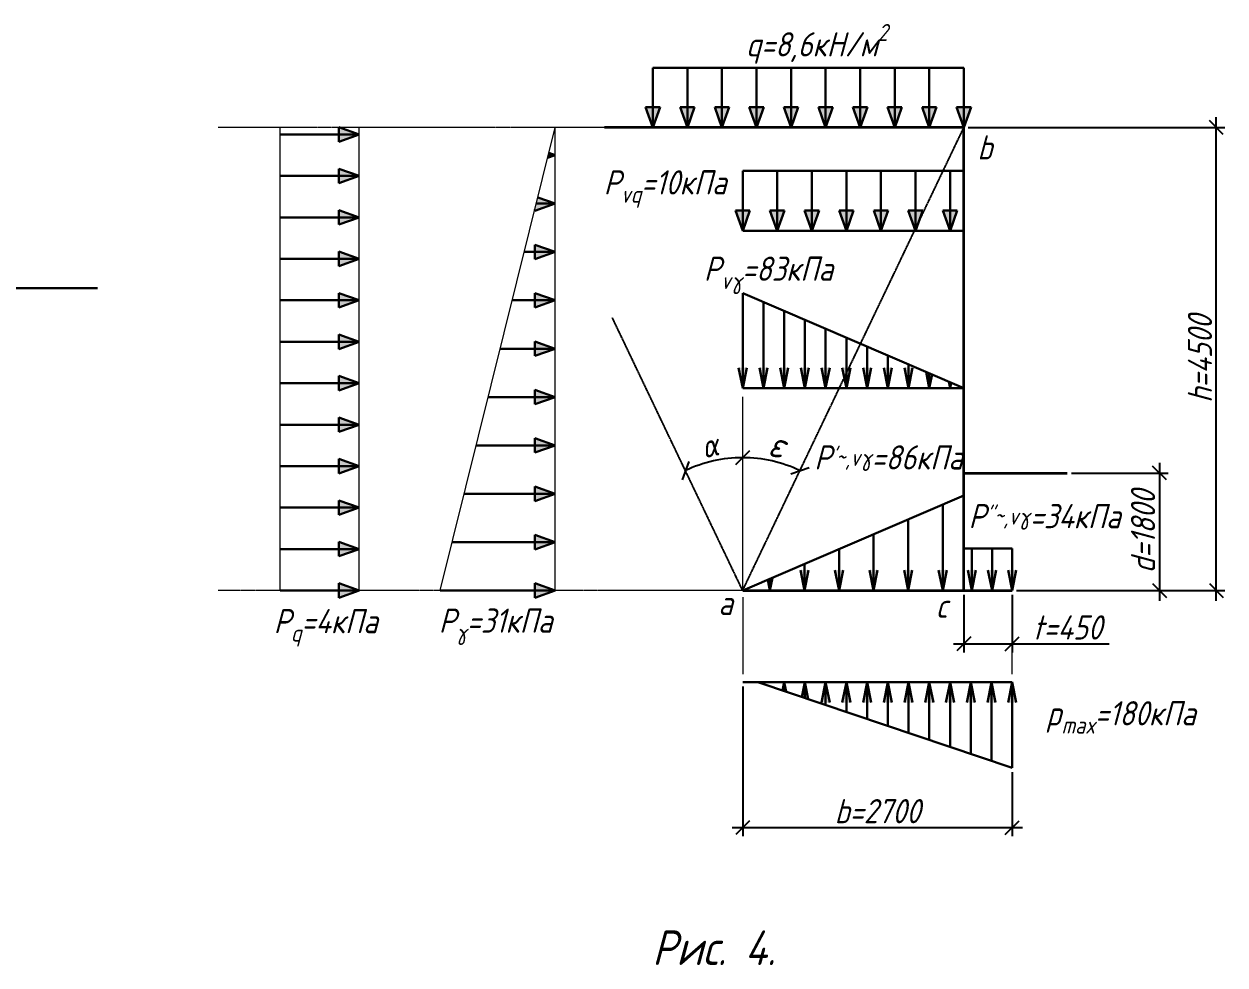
# Model space of a CAD drawing. Header units: millimetres. Extents: x -1004 to 900128, y -352756 to 107728.
# Drawn here: x 220557 to 237933, y -24546 to -10927 of the extents above; entities that cross this region are included whole.
import ezdxf

# ---------------------------------------------------------------- set-up
doc = ezdxf.new("R2010")
doc.units = ezdxf.units.MM
doc.linetypes.add('ACAD_ISO02W100', pattern=[15, 12, -3])
doc.linetypes.add('ACAD_ISO04W100', pattern=[30, 24, -3, 0, -3])
for name, color, linetype, lineweight in [('axles', 152, 'ACAD_ISO04W100', 20), ('basic', 95, 'Continuous', 30), ('hatch', 117, 'ACAD_ISO02W100', 25), ('size', 45, 'Continuous', 20), ('text', 13, 'Continuous', 20), ('thick', 42, 'Continuous', 35), ('thin', 153, 'Continuous', 18)]:
    doc.layers.add(name, color=color, linetype=linetype, lineweight=lineweight)
doc.styles.add('Structures', font='isocpeur.ttf', dxfattribs={"width": 0.85, "oblique": 15})
doc.styles.add('structures 5', font='isocpeur.ttf', dxfattribs={"width": 0.85, "oblique": 15, "height": 5})
doc.dimstyles.new('structures 3.5', dxfattribs={"dimtxt": 3.5, "dimasz": 2, "dimexe": 1.25, "dimexo": 0.625, "dimtad": 1, "dimtxsty": 'Structures', "dimblk": 'OBLIQUE', "dimcen": 2.5, "dimdle": 1.5, "dimadec": 0, "dimazin": 0, "dimtfac": 1, "dimtmove": 0, "dimatfit": 3, "dimfxl": 1, "dimarcsym": 0})

# ---------------------------------------------------------------- blocks, each defined once
blk = doc.blocks.new('_Oblique')
at = {"color": 0, "linetype": 'ByBlock', "lineweight": -2}
blk.add_line((-0.5, -0.5), (0.5, 0.5), dxfattribs=at)
blk = doc.blocks.new('*D169')
at = {"layer": 'Defpoints', "color": 0, "transparency": 16777216}
for p in [(235650, -17426), (234855, -19126), (236985, -19126)]:
    blk.add_point(p, dxfattribs=at)
at = {"layer": 'size', "color": 0, "lineweight": -2, "transparency": 16777216}
for p, q in [((236985, -17276), (236985, -19276)), ((235713, -17426), (237110, -17426)), ((234918, -19126), (237110, -19126))]:
    blk.add_line(p, q, dxfattribs=at)
at = {"layer": 'size', "color": 0, "lineweight": -2, "transparency": 16777216, "xscale": 200, "yscale": 200, "zscale": 200}
for p, rotation in [((236985, -17426), 90), ((236985, -19126), 270)]:
    blk.add_blockref('_Oblique', p, dxfattribs=dict(at, rotation=rotation))
at = {"layer": 'size', "color": 0, "transparency": 16777216, "insert": (236748, -18276), "char_height": 350, "attachment_point": 5, "rotation": 90, "style": 'Structures'}
blk.add_mtext('d=1800', dxfattribs=at)
blk = doc.blocks.new('*D170')
at = {"layer": 'Defpoints', "color": 0, "transparency": 16777216}
for p in [(234155, -19126), (234855, -19126), (234855, -19898)]:
    blk.add_point(p, dxfattribs=at)
at = {"layer": 'size', "color": 0, "lineweight": -2, "transparency": 16777216}
for p, q in [((234155, -19189), (234155, -20023)), ((234855, -19189), (234855, -20023)), ((234005, -19898), (234855, -19898)), ((234855, -19898), (236256, -19898))]:
    blk.add_line(p, q, dxfattribs=at)
at = {"layer": 'size', "color": 0, "lineweight": -2, "transparency": 16777216, "xscale": 200, "yscale": 200, "zscale": 200, "rotation": 180}
blk.add_blockref('_Oblique', (234155, -19898), dxfattribs=at)
at = {"layer": 'size', "color": 0, "lineweight": -2, "transparency": 16777216, "xscale": 200, "yscale": 200, "zscale": 200}
blk.add_blockref('_Oblique', (234855, -19898), dxfattribs=at)
at = {"layer": 'size', "color": 0, "transparency": 16777216, "insert": (235655, -19661), "char_height": 350, "attachment_point": 5, "style": 'Structures'}
blk.add_mtext('t=450', dxfattribs=at)
blk = doc.blocks.new('*D171')
at = {"layer": 'Defpoints', "color": 0, "transparency": 16777216}
for p in [(234155, -12426), (237808, -12426), (234855, -19126)]:
    blk.add_point(p, dxfattribs=at)
at = {"layer": 'size', "color": 0, "lineweight": -2, "transparency": 16777216}
for p, q in [((237808, -19276), (237808, -12276)), ((234218, -12426), (237933, -12426)), ((234918, -19126), (237933, -19126))]:
    blk.add_line(p, q, dxfattribs=at)
at = {"layer": 'size', "color": 0, "lineweight": -2, "transparency": 16777216, "xscale": 200, "yscale": 200, "zscale": 200}
for p, rotation in [((237808, -12426), 90), ((237808, -19126), 270)]:
    blk.add_blockref('_Oblique', p, dxfattribs=dict(at, rotation=rotation))
at = {"layer": 'size', "color": 0, "transparency": 16777216, "insert": (237571, -15776), "char_height": 350, "attachment_point": 5, "rotation": 90, "style": 'Structures'}
blk.add_mtext('h=4500', dxfattribs=at)
blk = doc.blocks.new('*D172')
at = {"layer": 'Defpoints', "color": 0, "transparency": 16777216}
for p in [(234155, -12426), (230955, -16325), (231239, -17226), (230955, -19126), (230955, -19126)]:
    blk.add_point(p, dxfattribs=at)
at = {"layer": 'size', "color": 0, "lineweight": -2, "transparency": 16777216}
blk.add_arc((230955, -19126), 1922, 64.4703, 90, dxfattribs=at)
at = {"layer": 'size', "color": 0, "lineweight": -2, "transparency": 16777216, "xscale": 200, "yscale": 200, "zscale": 200}
for p, rotation in [((230955, -17204), 179.9999999999998), ((231783, -17392), 334.4703020094671)]:
    blk.add_blockref('_Oblique', p, dxfattribs=dict(at, rotation=rotation))
at = {"layer": 'size', "color": 0, "transparency": 16777216, "insert": (231458, -17011), "char_height": 350, "attachment_point": 5, "rotation": 346.6245, "style": 'Structures'}
blk.add_mtext('{\\H1.08333x;ε}', dxfattribs=at)
blk = doc.blocks.new('*D173')
at = {"layer": 'Defpoints', "color": 0, "transparency": 16777216}
for p in [(227755, -12426), (230955, -12676), (230671, -17226), (230955, -19126), (230955, -19126)]:
    blk.add_point(p, dxfattribs=at)
at = {"layer": 'size', "color": 0, "lineweight": -2, "transparency": 16777216}
blk.add_arc((230955, -19126), 1922, 90, 115.5297, dxfattribs=at)
at = {"layer": 'size', "color": 0, "lineweight": -2, "transparency": 16777216, "xscale": 200, "yscale": 200, "zscale": 200}
blk.add_blockref('_Oblique', (230955, -17204), dxfattribs=at)
at = {"layer": 'size', "color": 0, "lineweight": -2, "transparency": 16777216, "xscale": 200, "yscale": 200, "zscale": 200, "rotation": 205.5296979905329}
blk.add_blockref('_Oblique', (230127, -17392), dxfattribs=at)
at = {"layer": 'size', "color": 0, "transparency": 16777216, "insert": (230480, -17027), "char_height": 350, "width": 756.43, "attachment_point": 5, "rotation": 12.7648, "style": 'Structures'}
blk.add_mtext('{\\H0.95833x;α}', dxfattribs=at)
blk = doc.blocks.new('*D174')
at = {"layer": 'Defpoints', "color": 0, "transparency": 16777216}
for p in [(230955, -20453), (234855, -21695), (234855, -22558)]:
    blk.add_point(p, dxfattribs=at)
at = {"layer": 'size', "color": 0, "lineweight": -2, "transparency": 16777216}
for p, q in [((230955, -20515), (230955, -22683)), ((234855, -21757), (234855, -22683)), ((230805, -22558), (235005, -22558))]:
    blk.add_line(p, q, dxfattribs=at)
at = {"layer": 'size', "color": 0, "lineweight": -2, "transparency": 16777216, "xscale": 200, "yscale": 200, "zscale": 200, "rotation": 180}
blk.add_blockref('_Oblique', (230955, -22558), dxfattribs=at)
at = {"layer": 'size', "color": 0, "lineweight": -2, "transparency": 16777216, "xscale": 200, "yscale": 200, "zscale": 200}
blk.add_blockref('_Oblique', (234855, -22558), dxfattribs=at)
at = {"layer": 'size', "color": 0, "transparency": 16777216, "insert": (232905, -22320), "char_height": 350, "attachment_point": 5, "style": 'Structures'}
blk.add_mtext('b=2700', dxfattribs=at)

msp = doc.modelspace()

# ---------------------------------------------------------------- hatches: boundary and pattern name
at = {"layer": 'basic'}
h = msp.add_hatch(color=256, dxfattribs=at)
h.dxf.hatch_style = 1
h.paths.add_polyline_path([(229550.14, -12131.505), (229655.066, -12426.161), (229655.066, -12131.505)])
h.paths.add_polyline_path([(229655.066, -12131.505), (229655.066, -12426.161), (229759.991, -12131.505)])
h = msp.add_hatch(color=256, dxfattribs=at)
h.dxf.hatch_style = 1
h.paths.add_polyline_path([(230050.14, -12131.505), (230155.066, -12426.161), (230155.066, -12131.505)])
h.paths.add_polyline_path([(230155.066, -12131.505), (230155.066, -12426.161), (230259.991, -12131.505)])
h = msp.add_hatch(color=256, dxfattribs=at)
h.dxf.hatch_style = 1
h.paths.add_polyline_path([(230550.14, -12131.505), (230655.066, -12426.161), (230655.066, -12131.505)])
h.paths.add_polyline_path([(230655.066, -12131.505), (230655.066, -12426.161), (230759.991, -12131.505)])
h = msp.add_hatch(color=256, dxfattribs=at)
h.dxf.hatch_style = 1
h.paths.add_polyline_path([(231050.14, -12131.505), (231155.066, -12426.161), (231155.066, -12131.505)])
h.paths.add_polyline_path([(231155.066, -12131.505), (231155.066, -12426.161), (231259.991, -12131.505)])
h = msp.add_hatch(color=256, dxfattribs=at)
h.dxf.hatch_style = 1
h.paths.add_polyline_path([(231550.14, -12131.505), (231655.066, -12426.161), (231655.066, -12131.505)])
h.paths.add_polyline_path([(231655.066, -12131.505), (231655.066, -12426.161), (231759.991, -12131.505)])
h = msp.add_hatch(color=256, dxfattribs=at)
h.dxf.hatch_style = 1
h.paths.add_polyline_path([(232050.14, -12131.505), (232155.066, -12426.161), (232155.066, -12131.505)])
h.paths.add_polyline_path([(232155.066, -12131.505), (232155.066, -12426.161), (232259.991, -12131.505)])
h = msp.add_hatch(color=256, dxfattribs=at)
h.dxf.hatch_style = 1
h.paths.add_polyline_path([(232550.14, -12131.505), (232655.066, -12426.161), (232655.066, -12131.505)])
h.paths.add_polyline_path([(232655.066, -12131.505), (232655.066, -12426.161), (232759.991, -12131.505)])
h = msp.add_hatch(color=256, dxfattribs=at)
h.dxf.hatch_style = 1
h.paths.add_polyline_path([(233050.14, -12131.505), (233155.066, -12426.161), (233155.066, -12131.505)])
h.paths.add_polyline_path([(233155.066, -12131.505), (233155.066, -12426.161), (233259.991, -12131.505)])
h = msp.add_hatch(color=256, dxfattribs=at)
h.dxf.hatch_style = 1
h.paths.add_polyline_path([(233550.14, -12131.505), (233655.066, -12426.161), (233655.066, -12131.505)])
h.paths.add_polyline_path([(233655.066, -12131.505), (233655.066, -12426.161), (233759.991, -12131.505)])
h = msp.add_hatch(color=256, dxfattribs=at)
h.dxf.hatch_style = 1
h.paths.add_polyline_path([(234050.14, -12131.505), (234155.066, -12426.161), (234155.066, -12131.505)])
h.paths.add_polyline_path([(234155.066, -12131.505), (234155.066, -12426.161), (234259.991, -12131.505)])
h = msp.add_hatch(color=256, dxfattribs=at)
h.dxf.hatch_style = 1
h.paths.add_polyline_path([(225110.085, -12421.236), (225404.741, -12526.161), (225110.085, -12526.161)])
h.paths.add_polyline_path([(225110.085, -12526.161), (225404.741, -12526.161), (225110.085, -12631.086)])
h = msp.add_hatch(color=256, dxfattribs=at)
h.dxf.hatch_style = 1
h.paths.add_polyline_path([(228148.738, -12793.675), (228140.674, -12826.161), (228239.967, -12826.161)])
h.paths.add_polyline_path([(228239.967, -12826.161), (228140.674, -12826.161), (228131.046, -12864.947)])
h.paths.add_polyline_path([(228239.967, -13526.161), (227966.912, -13526.161), (227954.909, -13574.514), (227979.944, -13618.753)])
h.paths.add_polyline_path([(227989.088, -13436.825), (227966.912, -13526.161), (228239.967, -13526.161)])
h.paths.add_polyline_path([(227954.909, -13574.514), (227945.31, -13613.181), (227945.31, -13631.086), (227979.944, -13618.753)])
h = msp.add_hatch(color=256, dxfattribs=at)
h.dxf.hatch_style = 1
h.paths.add_polyline_path([(225110.085, -13021.236), (225404.741, -13126.161), (225110.085, -13126.161)])
h.paths.add_polyline_path([(225110.085, -13126.161), (225404.741, -13126.161), (225110.085, -13231.086)])
h = msp.add_hatch(color=256, dxfattribs=at)
h.dxf.hatch_style = 1
h.paths.add_polyline_path([(225110.085, -13621.236), (225404.741, -13726.161), (225110.085, -13726.161)])
h.paths.add_polyline_path([(225110.085, -13726.161), (225404.741, -13726.161), (225110.085, -13831.086)])
h = msp.add_hatch(color=256, dxfattribs=at)
h.dxf.hatch_style = 1
h.paths.add_polyline_path([(230850.14, -13624.958), (230955.066, -13919.614), (230955.066, -13624.958)])
h.paths.add_polyline_path([(230955.066, -13624.958), (230955.066, -13919.614), (231059.991, -13624.958)])
h = msp.add_hatch(color=256, dxfattribs=at)
h.dxf.hatch_style = 1
h.paths.add_polyline_path([(231350.14, -13624.958), (231455.066, -13919.614), (231455.066, -13624.958)])
h.paths.add_polyline_path([(231455.066, -13624.958), (231455.066, -13919.614), (231559.991, -13624.958)])
h = msp.add_hatch(color=256, dxfattribs=at)
h.dxf.hatch_style = 1
h.paths.add_polyline_path([(231850.14, -13624.958), (231955.066, -13919.614), (231955.066, -13624.958)])
h.paths.add_polyline_path([(231955.066, -13624.958), (231955.066, -13919.614), (232059.991, -13624.958)])
h = msp.add_hatch(color=256, dxfattribs=at)
h.dxf.hatch_style = 1
h.paths.add_polyline_path([(232350.14, -13624.958), (232455.066, -13919.614), (232455.066, -13624.958)])
h.paths.add_polyline_path([(232455.066, -13624.958), (232455.066, -13919.614), (232559.991, -13624.958)])
h = msp.add_hatch(color=256, dxfattribs=at)
h.dxf.hatch_style = 1
h.paths.add_polyline_path([(232850.14, -13624.958), (232955.066, -13919.614), (232955.066, -13624.958)])
h.paths.add_polyline_path([(232955.066, -13624.958), (232955.066, -13919.614), (233059.991, -13624.958)])
h = msp.add_hatch(color=256, dxfattribs=at)
h.dxf.hatch_style = 1
h.paths.add_polyline_path([(233350.14, -13624.958), (233455.066, -13919.614), (233455.066, -13624.958)])
h.paths.add_polyline_path([(233455.066, -13624.958), (233455.066, -13919.614), (233559.991, -13624.958)])
h = msp.add_hatch(color=256, dxfattribs=at)
h.dxf.hatch_style = 1
h.paths.add_polyline_path([(233850.14, -13624.958), (233955.066, -13919.614), (233955.066, -13624.958)])
h.paths.add_polyline_path([(233955.066, -13624.958), (233955.066, -13919.614), (234059.991, -13624.958)])
h = msp.add_hatch(color=256, dxfattribs=at)
h.dxf.hatch_style = 1
h.paths.add_polyline_path([(225110.085, -14221.236), (225404.741, -14326.161), (225110.085, -14326.161)])
h.paths.add_polyline_path([(225110.085, -14326.161), (225404.741, -14326.161), (225110.085, -14431.086)])
h = msp.add_hatch(color=256, dxfattribs=at)
h.dxf.hatch_style = 1
h.paths.add_polyline_path([(227945.31, -14121.236), (228239.967, -14226.161), (227945.31, -14226.161)])
h.paths.add_polyline_path([(227945.31, -14226.161), (228239.967, -14226.161), (227945.31, -14331.086)])
h = msp.add_hatch(color=256, dxfattribs=at)
h.dxf.hatch_style = 1
h.paths.add_polyline_path([(225110.085, -14821.236), (225404.741, -14926.161), (225110.085, -14926.161)])
h.paths.add_polyline_path([(225110.085, -14926.161), (225404.741, -14926.161), (225110.085, -15031.086)])
h = msp.add_hatch(color=256, dxfattribs=at)
h.dxf.hatch_style = 1
h.paths.add_polyline_path([(227945.31, -14821.236), (228239.967, -14926.161), (227945.31, -14926.161)])
h.paths.add_polyline_path([(227945.31, -14926.161), (228239.967, -14926.161), (227945.31, -15031.086)])
h = msp.add_hatch(color=256, dxfattribs=at)
h.dxf.hatch_style = 1
h.paths.add_polyline_path([(225110.085, -15421.236), (225404.741, -15526.161), (225110.085, -15526.161)])
h.paths.add_polyline_path([(225110.085, -15526.161), (225404.741, -15526.161), (225110.085, -15631.086)])
h = msp.add_hatch(color=256, dxfattribs=at)
h.dxf.hatch_style = 1
h.paths.add_polyline_path([(227945.31, -15521.236), (228239.967, -15626.161), (227945.31, -15626.161)])
h.paths.add_polyline_path([(227945.31, -15626.161), (228239.967, -15626.161), (227945.31, -15731.086)])
h = msp.add_hatch(color=256, dxfattribs=at)
h.dxf.hatch_style = 1
h.paths.add_polyline_path([(230896.334, -15902.324), (230955.066, -15902.324), (230955.066, -16196.981)])
h.paths.add_polyline_path([(230955.066, -15902.324), (231013.798, -15902.324), (230955.066, -16196.981)])
h = msp.add_hatch(color=256, dxfattribs=at)
h.dxf.hatch_style = 1
h.paths.add_polyline_path([(231196.334, -15902.324), (231255.066, -15902.324), (231255.066, -16196.981)])
h.paths.add_polyline_path([(231255.066, -15902.324), (231313.798, -15902.324), (231255.066, -16196.981)])
h = msp.add_hatch(color=256, dxfattribs=at)
h.dxf.hatch_style = 1
h.paths.add_polyline_path([(231496.334, -15902.324), (231555.066, -15902.324), (231555.066, -16196.981)])
h.paths.add_polyline_path([(231555.066, -15902.324), (231613.798, -15902.324), (231555.066, -16196.981)])
h = msp.add_hatch(color=256, dxfattribs=at)
h.dxf.hatch_style = 1
h.paths.add_polyline_path([(231796.334, -15902.324), (231855.066, -15902.324), (231855.066, -16196.981)])
h.paths.add_polyline_path([(231855.066, -15902.324), (231913.798, -15902.324), (231855.066, -16196.981)])
h = msp.add_hatch(color=256, dxfattribs=at)
h.dxf.hatch_style = 1
h.paths.add_polyline_path([(232096.334, -15902.324), (232155.066, -15902.324), (232155.066, -16196.981)])
h.paths.add_polyline_path([(232155.066, -15902.324), (232213.798, -15902.324), (232155.066, -16196.981)])
h = msp.add_hatch(color=256, dxfattribs=at)
h.dxf.hatch_style = 1
h.paths.add_polyline_path([(232396.334, -15902.324), (232455.066, -15902.324), (232455.066, -16196.981)])
h.paths.add_polyline_path([(232455.066, -15902.324), (232513.798, -15902.324), (232455.066, -16196.981)])
h = msp.add_hatch(color=256, dxfattribs=at)
h.dxf.hatch_style = 1
h.paths.add_polyline_path([(232696.334, -15902.324), (232755.066, -15902.324), (232755.066, -16196.981)])
h.paths.add_polyline_path([(232755.066, -15902.324), (232813.798, -15902.324), (232755.066, -16196.981)])
h = msp.add_hatch(color=256, dxfattribs=at)
h.dxf.hatch_style = 1
h.paths.add_polyline_path([(232996.334, -15902.324), (233055.066, -15902.324), (233055.066, -16196.981)])
h.paths.add_polyline_path([(233055.066, -15902.324), (233113.798, -15902.324), (233055.066, -16196.981)])
h = msp.add_hatch(color=256, dxfattribs=at)
h.dxf.hatch_style = 1
h.paths.add_polyline_path([(233296.334, -15902.324), (233355.066, -15902.324), (233355.066, -16196.981)])
h.paths.add_polyline_path([(233355.066, -15902.324), (233413.798, -15902.324), (233355.066, -16196.981)])
h = msp.add_hatch(color=256, dxfattribs=at)
h.dxf.hatch_style = 1
h.paths.add_polyline_path([(233694.48, -15999.241), (233655.066, -15982.32), (233655.066, -16196.981)])
h.paths.add_polyline_path([(233655.066, -15982.32), (233608.275, -15962.231), (233655.066, -16196.981)])
h.paths.add_polyline_path([(233970.831, -16117.885), (233955.066, -16111.116), (233955.066, -16196.981)])
h.paths.add_polyline_path([(233955.066, -16111.116), (233936.349, -16103.081), (233955.066, -16196.981)])
h = msp.add_hatch(color=256, dxfattribs=at)
h.dxf.hatch_style = 1
h.paths.add_polyline_path([(225110.085, -16021.236), (225404.741, -16126.161), (225110.085, -16126.161)])
h.paths.add_polyline_path([(225110.085, -16126.161), (225404.741, -16126.161), (225110.085, -16231.086)])
h = msp.add_hatch(color=256, dxfattribs=at)
h.dxf.hatch_style = 1
h.paths.add_polyline_path([(227945.31, -16221.236), (228239.967, -16326.161), (227945.31, -16326.161)])
h.paths.add_polyline_path([(227945.31, -16326.161), (228239.967, -16326.161), (227945.31, -16431.086)])
h = msp.add_hatch(color=256, dxfattribs=at)
h.dxf.hatch_style = 1
h.paths.add_polyline_path([(225110.085, -16621.236), (225404.741, -16726.161), (225110.085, -16726.161)])
h.paths.add_polyline_path([(225110.085, -16726.161), (225404.741, -16726.161), (225110.085, -16831.086)])
h = msp.add_hatch(color=256, dxfattribs=at)
h.dxf.hatch_style = 1
h.paths.add_polyline_path([(227945.31, -16921.236), (228239.967, -17026.161), (227945.31, -17026.161)])
h.paths.add_polyline_path([(227945.31, -17026.161), (228239.967, -17026.161), (227945.31, -17131.086)])
h = msp.add_hatch(color=256, dxfattribs=at)
h.dxf.hatch_style = 1
h.paths.add_polyline_path([(225110.085, -17221.236), (225404.741, -17326.161), (225110.085, -17326.161)])
h.paths.add_polyline_path([(225110.085, -17326.161), (225404.741, -17326.161), (225110.085, -17431.086)])
h = msp.add_hatch(color=256, dxfattribs=at)
h.dxf.hatch_style = 1
h.paths.add_polyline_path([(227945.31, -17621.236), (228239.967, -17726.161), (227945.31, -17726.161)])
h.paths.add_polyline_path([(227945.31, -17726.161), (228239.967, -17726.161), (227945.31, -17831.086)])
h = msp.add_hatch(color=256, dxfattribs=at)
h.dxf.hatch_style = 1
h.paths.add_polyline_path([(225110.085, -17821.236), (225404.741, -17926.161), (225110.085, -17926.161)])
h.paths.add_polyline_path([(225110.085, -17926.161), (225404.741, -17926.161), (225110.085, -18031.086)])
h = msp.add_hatch(color=256, dxfattribs=at)
h.dxf.hatch_style = 1
h.paths.add_polyline_path([(227945.31, -18321.236), (228239.967, -18426.161), (227945.31, -18426.161)])
h.paths.add_polyline_path([(227945.31, -18426.161), (228239.967, -18426.161), (227945.31, -18531.086)])
h = msp.add_hatch(color=256, dxfattribs=at)
h.dxf.hatch_style = 1
h.paths.add_polyline_path([(225110.085, -18421.236), (225404.741, -18526.161), (225110.085, -18526.161)])
h.paths.add_polyline_path([(225110.085, -18526.161), (225404.741, -18526.161), (225110.085, -18631.086)])
h = msp.add_hatch(color=256, dxfattribs=at)
h.dxf.hatch_style = 1
h.paths.add_polyline_path([(231907.451, -18831.505), (231848.719, -18831.505), (231848.719, -19126.161)])
h.paths.add_polyline_path([(231848.719, -18831.505), (231789.987, -18831.505), (231848.719, -19126.161)])
h = msp.add_hatch(color=256, dxfattribs=at)
h.dxf.hatch_style = 1
h.paths.add_polyline_path([(232407.451, -18831.505), (232348.719, -18831.505), (232348.719, -19126.161)])
h.paths.add_polyline_path([(232348.719, -18831.505), (232289.987, -18831.505), (232348.719, -19126.161)])
h = msp.add_hatch(color=256, dxfattribs=at)
h.dxf.hatch_style = 1
h.paths.add_polyline_path([(232907.451, -18831.505), (232848.719, -18831.505), (232848.719, -19126.161)])
h.paths.add_polyline_path([(232848.719, -18831.505), (232789.987, -18831.505), (232848.719, -19126.161)])
h = msp.add_hatch(color=256, dxfattribs=at)
h.dxf.hatch_style = 1
h.paths.add_polyline_path([(233407.451, -18831.505), (233348.719, -18831.505), (233348.719, -19126.161)])
h.paths.add_polyline_path([(233348.719, -18831.505), (233289.987, -18831.505), (233348.719, -19126.161)])
h = msp.add_hatch(color=256, dxfattribs=at)
h.dxf.hatch_style = 1
h.paths.add_polyline_path([(233907.451, -18831.505), (233848.719, -18831.505), (233848.719, -19126.161)])
h.paths.add_polyline_path([(233848.719, -18831.505), (233789.987, -18831.505), (233848.719, -19126.161)])
h = msp.add_hatch(color=256, dxfattribs=at)
h.dxf.hatch_style = 1
h.paths.add_polyline_path([(234328.377, -18831.505), (234269.645, -18831.505), (234269.645, -19126.161)])
h.paths.add_polyline_path([(234269.645, -18831.505), (234210.913, -18831.505), (234269.645, -19126.161)])
h = msp.add_hatch(color=256, dxfattribs=at)
h.dxf.hatch_style = 1
h.paths.add_polyline_path([(234621.087, -18831.505), (234562.355, -18831.505), (234562.355, -19126.161)])
h.paths.add_polyline_path([(234562.355, -18831.505), (234503.623, -18831.505), (234562.355, -19126.161)])
h = msp.add_hatch(color=256, dxfattribs=at)
h.dxf.hatch_style = 1
h.paths.add_polyline_path([(234913.798, -18831.505), (234855.066, -18831.505), (234855.066, -19126.161)])
h.paths.add_polyline_path([(234855.066, -18831.505), (234796.334, -18831.505), (234855.066, -19126.161)])
h = msp.add_hatch(color=256, dxfattribs=at)
h.dxf.hatch_style = 1
h.paths.add_polyline_path([(225110.085, -19021.236), (225404.741, -19126.161), (225110.085, -19126.161)])
h.paths.add_polyline_path([(225110.085, -19126.161), (225404.741, -19126.161), (225110.085, -19231.086)])
h = msp.add_hatch(color=256, dxfattribs=at)
h.dxf.hatch_style = 1
h.paths.add_polyline_path([(227945.31, -19021.236), (228239.967, -19126.161), (227945.31, -19126.161)])
h.paths.add_polyline_path([(227945.31, -19126.161), (228239.967, -19126.161), (227945.31, -19231.086)])
h = msp.add_hatch(color=256, dxfattribs=at)
h.dxf.hatch_style = 1
h.paths.add_polyline_path([(231385.558, -18941.341), (231348.719, -18957.157), (231348.719, -19126.161)])
h.paths.add_polyline_path([(231348.719, -18957.157), (231317.688, -18970.479), (231348.719, -19126.161)])
h = msp.add_hatch(color=256, dxfattribs=at)
h.dxf.hatch_style = 1
h.paths.add_polyline_path([(231855.066, -20452.614), (231855.066, -20682.171), (231904.123, -20698.732)])
h.paths.add_polyline_path([(231855.066, -20452.614), (231812.194, -20667.699), (231855.066, -20682.171)])
h.paths.add_polyline_path([(231555.066, -20452.614), (231555.066, -20580.896), (231582.48, -20590.151)])
h.paths.add_polyline_path([(231555.066, -20452.614), (231531.108, -20572.808), (231555.066, -20580.896)])
h.paths.add_polyline_path([(231255.066, -20452.614), (231250.022, -20477.918), (231255.066, -20479.621)])
h.paths.add_polyline_path([(231255.066, -20452.614), (231255.066, -20479.621), (231260.837, -20481.569)])
h = msp.add_hatch(color=256, dxfattribs=at)
h.dxf.hatch_style = 1
h.paths.add_polyline_path([(232096.334, -20747.271), (232155.066, -20747.271), (232155.066, -20452.614)])
h.paths.add_polyline_path([(232155.066, -20747.271), (232213.798, -20747.271), (232155.066, -20452.614)])
h = msp.add_hatch(color=256, dxfattribs=at)
h.dxf.hatch_style = 1
h.paths.add_polyline_path([(232396.334, -20747.271), (232455.066, -20747.271), (232455.066, -20452.614)])
h.paths.add_polyline_path([(232455.066, -20747.271), (232513.798, -20747.271), (232455.066, -20452.614)])
h = msp.add_hatch(color=256, dxfattribs=at)
h.dxf.hatch_style = 1
h.paths.add_polyline_path([(232696.334, -20747.271), (232755.066, -20747.271), (232755.066, -20452.614)])
h.paths.add_polyline_path([(232755.066, -20747.271), (232813.798, -20747.271), (232755.066, -20452.614)])
h = msp.add_hatch(color=256, dxfattribs=at)
h.dxf.hatch_style = 1
h.paths.add_polyline_path([(232996.334, -20747.271), (233055.066, -20747.271), (233055.066, -20452.614)])
h.paths.add_polyline_path([(233055.066, -20747.271), (233113.798, -20747.271), (233055.066, -20452.614)])
h = msp.add_hatch(color=256, dxfattribs=at)
h.dxf.hatch_style = 1
h.paths.add_polyline_path([(233296.334, -20747.271), (233355.066, -20747.271), (233355.066, -20452.614)])
h.paths.add_polyline_path([(233355.066, -20747.271), (233413.798, -20747.271), (233355.066, -20452.614)])
h = msp.add_hatch(color=256, dxfattribs=at)
h.dxf.hatch_style = 1
h.paths.add_polyline_path([(233596.334, -20747.271), (233655.066, -20747.271), (233655.066, -20452.614)])
h.paths.add_polyline_path([(233655.066, -20747.271), (233713.798, -20747.271), (233655.066, -20452.614)])
h = msp.add_hatch(color=256, dxfattribs=at)
h.dxf.hatch_style = 1
h.paths.add_polyline_path([(233896.334, -20747.271), (233955.066, -20747.271), (233955.066, -20452.614)])
h.paths.add_polyline_path([(233955.066, -20747.271), (234013.798, -20747.271), (233955.066, -20452.614)])
h = msp.add_hatch(color=256, dxfattribs=at)
h.dxf.hatch_style = 1
h.paths.add_polyline_path([(234196.334, -20747.271), (234255.066, -20747.271), (234255.066, -20452.614)])
h.paths.add_polyline_path([(234255.066, -20747.271), (234313.798, -20747.271), (234255.066, -20452.614)])
h = msp.add_hatch(color=256, dxfattribs=at)
h.dxf.hatch_style = 1
h.paths.add_polyline_path([(234496.334, -20747.271), (234555.066, -20747.271), (234555.066, -20452.614)])
h.paths.add_polyline_path([(234555.066, -20747.271), (234613.798, -20747.271), (234555.066, -20452.614)])
h = msp.add_hatch(color=256, dxfattribs=at)
h.dxf.hatch_style = 1
h.paths.add_polyline_path([(234796.334, -20747.271), (234855.066, -20747.271), (234855.066, -20452.614)])
h.paths.add_polyline_path([(234855.066, -20747.271), (234913.798, -20747.271), (234855.066, -20452.614)])

# ---------------------------------------------------------------- linework, layer by layer
at = {"layer": 'axles', "ltscale": 0.2}
for p, q in [((228953.35, -12426.161), (223366.741, -12426.161)), ((230955.066, -19126.161), (223366.741, -19126.161))]:
    msp.add_line(p, q, dxfattribs=at)
at = {"layer": 'basic'}
for p, q in [((229655.066, -12426.161), (229655.066, -11559.628)), ((234155.066, -11559.628), (229655.066, -11559.628)), ((230155.066, -12426.161), (230155.066, -11559.628)), ((230655.066, -12426.161), (230655.066, -11559.628)), ((231155.066, -12426.161), (231155.066, -11559.628)), ((231655.066, -12426.161), (231655.066, -11559.628)), ((232155.066, -12426.161), (232155.066, -11559.628)), ((232655.066, -12426.161), (232655.066, -11559.628)), ((233155.066, -12426.161), (233155.066, -11559.628)), ((233655.066, -12426.161), (233655.066, -11559.628)), ((234155.066, -12426.161), (234155.066, -11559.628)), ((229655.066, -12426.161), (229550.14, -12131.505)), ((229759.991, -12131.505), (229550.14, -12131.505)), ((229655.066, -12426.161), (229759.991, -12131.505)), ((230155.066, -12426.161), (230050.14, -12131.505)), ((230259.991, -12131.505), (230050.14, -12131.505)), ((230155.066, -12426.161), (230259.991, -12131.505)), ((230655.066, -12426.161), (230550.14, -12131.505)), ((230759.991, -12131.505), (230550.14, -12131.505)), ((230655.066, -12426.161), (230759.991, -12131.505)), ((231155.066, -12426.161), (231050.14, -12131.505)), ((231259.991, -12131.505), (231050.14, -12131.505)), ((231155.066, -12426.161), (231259.991, -12131.505)), ((231655.066, -12426.161), (231550.14, -12131.505)), ((231759.991, -12131.505), (231550.14, -12131.505)), ((231655.066, -12426.161), (231759.991, -12131.505)), ((232155.066, -12426.161), (232050.14, -12131.505)), ((232259.991, -12131.505), (232050.14, -12131.505)), ((232155.066, -12426.161), (232259.991, -12131.505)), ((232655.066, -12426.161), (232550.14, -12131.505)), ((232759.991, -12131.505), (232550.14, -12131.505)), ((232655.066, -12426.161), (232759.991, -12131.505)), ((233155.066, -12426.161), (233050.14, -12131.505)), ((233259.991, -12131.505), (233050.14, -12131.505)), ((233155.066, -12426.161), (233259.991, -12131.505)), ((233655.066, -12426.161), (233550.14, -12131.505)), ((233759.991, -12131.505), (233550.14, -12131.505)), ((233655.066, -12426.161), (233759.991, -12131.505)), ((234155.066, -12426.161), (234050.14, -12131.505)), ((234259.991, -12131.505), (234050.14, -12131.505)), ((234155.066, -12426.161), (234259.991, -12131.505)), ((225404.741, -12526.161), (225110.085, -12421.236)), ((225110.085, -12631.086), (225110.085, -12421.236)), ((225404.741, -12526.161), (224262.874, -12526.161)), ((225404.741, -12526.161), (225110.085, -12631.086)), ((228239.967, -12826.161), (228131.046, -12864.947)), ((228239.967, -12826.161), (228140.674, -12826.161)), ((228239.967, -12826.161), (228148.738, -12793.675)), ((225404.741, -13126.161), (225110.085, -13021.236)), ((225110.085, -13231.086), (225110.085, -13021.236)), ((225404.741, -13126.161), (224262.874, -13126.161)), ((225404.741, -13126.161), (225110.085, -13231.086)), ((230955.066, -13919.614), (230955.066, -13053.081)), ((230955.066, -13053.081), (234155.066, -13053.081)), ((231455.066, -13919.614), (231455.066, -13053.081)), ((231955.066, -13919.614), (231955.066, -13053.081)), ((232455.066, -13919.614), (232455.066, -13053.081)), ((232955.066, -13919.614), (232955.066, -13053.081)), ((233455.066, -13919.614), (233455.066, -13053.081)), ((233955.066, -13919.614), (233955.066, -13053.081)), ((228239.967, -13526.161), (227945.31, -13631.086)), ((228239.967, -13526.161), (227966.912, -13526.161)), ((228239.967, -13526.161), (227989.088, -13436.825)), ((225404.741, -13726.161), (224262.874, -13726.161)), ((225404.741, -13726.161), (225110.085, -13621.236)), ((225110.085, -13831.086), (225110.085, -13621.236)), ((225404.741, -13726.161), (225110.085, -13831.086)), ((227945.31, -13631.086), (227945.31, -13613.181)), ((230955.066, -13919.614), (230850.14, -13624.958)), ((231059.991, -13624.958), (230850.14, -13624.958)), ((230955.066, -13919.614), (231059.991, -13624.958)), ((231455.066, -13919.614), (231350.14, -13624.958)), ((231559.991, -13624.958), (231350.14, -13624.958)), ((231455.066, -13919.614), (231559.991, -13624.958)), ((231955.066, -13919.614), (231850.14, -13624.958)), ((232059.991, -13624.958), (231850.14, -13624.958)), ((231955.066, -13919.614), (232059.991, -13624.958)), ((232455.066, -13919.614), (232350.14, -13624.958)), ((232559.991, -13624.958), (232350.14, -13624.958)), ((232455.066, -13919.614), (232559.991, -13624.958)), ((232955.066, -13919.614), (232850.14, -13624.958)), ((233059.991, -13624.958), (232850.14, -13624.958)), ((232955.066, -13919.614), (233059.991, -13624.958)), ((233455.066, -13919.614), (233350.14, -13624.958)), ((233559.991, -13624.958), (233350.14, -13624.958)), ((233455.066, -13919.614), (233559.991, -13624.958)), ((233955.066, -13919.614), (233850.14, -13624.958)), ((234059.991, -13624.958), (233850.14, -13624.958)), ((233955.066, -13919.614), (234059.991, -13624.958)), ((234155.066, -13919.614), (230955.066, -13919.614)), ((225404.741, -14326.161), (225110.085, -14221.236)), ((225110.085, -14431.086), (225110.085, -14221.236)), ((228239.967, -14226.161), (227793.149, -14226.161)), ((228239.967, -14226.161), (227945.31, -14121.236)), ((227945.31, -14331.086), (227945.31, -14121.236)), ((228239.967, -14226.161), (227945.31, -14331.086)), ((225404.741, -14326.161), (224262.874, -14326.161)), ((225404.741, -14326.161), (225110.085, -14431.086)), ((218759.092, -14752.764), (221620.375, -14752.764)), ((225404.741, -14926.161), (224262.874, -14926.161)), ((225404.741, -14926.161), (225110.085, -14821.236)), ((225110.085, -15031.086), (225110.085, -14821.236)), ((225404.741, -14926.161), (225110.085, -15031.086)), ((228239.967, -14926.161), (227619.387, -14926.161)), ((228239.967, -14926.161), (227945.31, -14821.236)), ((227945.31, -15031.086), (227945.31, -14821.236)), ((228239.967, -14926.161), (227945.31, -15031.086)), ((234155.066, -16196.981), (230955.066, -14823.15)), ((230955.066, -16196.981), (230955.066, -14823.15)), ((231255.066, -16196.981), (231255.066, -14951.947)), ((231555.066, -16196.981), (231555.066, -15080.743)), ((231855.066, -16196.981), (231855.066, -15209.54)), ((225404.741, -15526.161), (225110.085, -15421.236)), ((225110.085, -15631.086), (225110.085, -15421.236)), ((232155.066, -16196.981), (232155.066, -15338.337)), ((225404.741, -15526.161), (224262.874, -15526.161)), ((225404.741, -15526.161), (225110.085, -15631.086)), ((228239.967, -15626.161), (227445.624, -15626.161)), ((228239.967, -15626.161), (227945.31, -15521.236)), ((227945.31, -15731.086), (227945.31, -15521.236)), ((228239.967, -15626.161), (227945.31, -15731.086)), ((232455.066, -16196.981), (232455.066, -15467.133)), ((232755.066, -16196.981), (232755.066, -15595.93)), ((233055.066, -16196.981), (233055.066, -15724.726)), ((230955.066, -16196.981), (230896.334, -15902.324)), ((230955.066, -16196.981), (231013.798, -15902.324)), ((231255.066, -16196.981), (231196.334, -15902.324)), ((231255.066, -16196.981), (231313.798, -15902.324)), ((231555.066, -16196.981), (231496.334, -15902.324)), ((231555.066, -16196.981), (231613.798, -15902.324)), ((231855.066, -16196.981), (231796.334, -15902.324)), ((231855.066, -16196.981), (231913.798, -15902.324)), ((232155.066, -16196.981), (232096.334, -15902.324)), ((232155.066, -16196.981), (232213.798, -15902.324)), ((232455.066, -16196.981), (232396.334, -15902.324)), ((232455.066, -16196.981), (232513.798, -15902.324)), ((232755.066, -16196.981), (232696.334, -15902.324)), ((232755.066, -16196.981), (232813.798, -15902.324)), ((233055.066, -16196.981), (232996.334, -15902.324)), ((233055.066, -16196.981), (233113.798, -15902.324)), ((233355.066, -16196.981), (233296.334, -15902.324)), ((233355.066, -16196.981), (233355.066, -15853.523)), ((233355.066, -16196.981), (233413.798, -15902.324)), ((233655.066, -16196.981), (233608.275, -15962.231)), ((233655.066, -16196.981), (233655.066, -15982.32)), ((225404.741, -16126.161), (224262.874, -16126.161)), ((225404.741, -16126.161), (225110.085, -16021.236)), ((225110.085, -16231.086), (225110.085, -16021.236)), ((225404.741, -16126.161), (225110.085, -16231.086)), ((233655.066, -16196.981), (233694.48, -15999.241)), ((233955.066, -16196.981), (233936.349, -16103.081)), ((233955.066, -16196.981), (233955.066, -16111.116)), ((233955.066, -16196.981), (233970.831, -16117.885)), ((228239.967, -16326.161), (227271.862, -16326.161)), ((228239.967, -16326.161), (227945.31, -16221.236)), ((227945.31, -16431.086), (227945.31, -16221.236)), ((228239.967, -16326.161), (227945.31, -16431.086)), ((234155.066, -16196.981), (230955.066, -16196.981)), ((225404.741, -16726.161), (225110.085, -16621.236)), ((225110.085, -16831.086), (225110.085, -16621.236)), ((225404.741, -16726.161), (224262.874, -16726.161)), ((225404.741, -16726.161), (225110.085, -16831.086)), ((228239.967, -17026.161), (227098.1, -17026.161)), ((228239.967, -17026.161), (227945.31, -16921.236)), ((227945.31, -17131.086), (227945.31, -16921.236)), ((228239.967, -17026.161), (227945.31, -17131.086)), ((225404.741, -17326.161), (224262.874, -17326.161)), ((225404.741, -17326.161), (225110.085, -17221.236)), ((225110.085, -17431.086), (225110.085, -17221.236)), ((225404.741, -17326.161), (225110.085, -17431.086)), ((228239.967, -17726.161), (227945.31, -17621.236)), ((227945.31, -17831.086), (227945.31, -17621.236)), ((225404.741, -17926.161), (225110.085, -17821.236)), ((225110.085, -18031.086), (225110.085, -17821.236)), ((228239.967, -17726.161), (226924.337, -17726.161)), ((228239.967, -17726.161), (227945.31, -17831.086)), ((230955.066, -19126.161), (234155.066, -17752.33)), ((233848.719, -19126.161), (233848.719, -17883.852)), ((225404.741, -17926.161), (224262.874, -17926.161)), ((225404.741, -17926.161), (225110.085, -18031.086)), ((233348.719, -19126.161), (233348.719, -18098.513)), ((228239.967, -18426.161), (227945.31, -18321.236)), ((227945.31, -18531.086), (227945.31, -18321.236)), ((232848.719, -19126.161), (232848.719, -18313.174)), ((225404.741, -18526.161), (224262.874, -18526.161)), ((225404.741, -18526.161), (225110.085, -18421.236)), ((225110.085, -18631.086), (225110.085, -18421.236)), ((225404.741, -18526.161), (225110.085, -18631.086)), ((228239.967, -18426.161), (226750.575, -18426.161)), ((228239.967, -18426.161), (227945.31, -18531.086)), ((232348.719, -19126.161), (232348.719, -18527.835)), ((234855.066, -18518.559), (234155.066, -18518.559)), ((234269.645, -19126.161), (234269.645, -18518.559)), ((234562.355, -19126.161), (234562.355, -18518.559)), ((234855.066, -19126.161), (234855.066, -18518.559)), ((231848.719, -19126.161), (231848.719, -18742.496)), ((231848.719, -19126.161), (231789.987, -18831.505)), ((231848.719, -19126.161), (231907.451, -18831.505)), ((232348.719, -19126.161), (232289.987, -18831.505)), ((232348.719, -19126.161), (232407.451, -18831.505)), ((232848.719, -19126.161), (232789.987, -18831.505)), ((232848.719, -19126.161), (232907.451, -18831.505)), ((233348.719, -19126.161), (233289.987, -18831.505)), ((233348.719, -19126.161), (233407.451, -18831.505)), ((233848.719, -19126.161), (233789.987, -18831.505)), ((233848.719, -19126.161), (233907.451, -18831.505)), ((234269.645, -19126.161), (234210.913, -18831.505)), ((234269.645, -19126.161), (234328.377, -18831.505)), ((234562.355, -19126.161), (234503.623, -18831.505)), ((234562.355, -19126.161), (234621.087, -18831.505)), ((234855.066, -19126.161), (234796.334, -18831.505)), ((234855.066, -19126.161), (234913.798, -18831.505)), ((225404.741, -19126.161), (225110.085, -19021.236)), ((225110.085, -19231.086), (225110.085, -19021.236)), ((228239.967, -19126.161), (227945.31, -19021.236)), ((227945.31, -19231.086), (227945.31, -19021.236)), ((231348.719, -19126.161), (231317.688, -18970.479)), ((231348.719, -19126.161), (231385.558, -18941.341)), ((231348.719, -19126.161), (231348.719, -18957.157)), ((225404.741, -19126.161), (224262.874, -19126.161)), ((225404.741, -19126.161), (225110.085, -19231.086)), ((228239.967, -19126.161), (226576.813, -19126.161)), ((228239.967, -19126.161), (227945.31, -19231.086)), ((234855.066, -20452.614), (230955.066, -20452.614)), ((231175.066, -20452.614), (234855.066, -21694.923)), ((231255.066, -20452.614), (231250.022, -20477.918)), ((231255.066, -20452.614), (231255.066, -20479.621)), ((231255.066, -20452.614), (231260.837, -20481.569)), ((231555.066, -20452.614), (231531.108, -20572.808)), ((231555.066, -20452.614), (231555.066, -20580.896)), ((231555.066, -20452.614), (231582.48, -20590.151)), ((231855.066, -20452.614), (231812.194, -20667.699)), ((231855.066, -20452.614), (231855.066, -20682.171)), ((231855.066, -20452.614), (231904.123, -20698.732)), ((232155.066, -20452.614), (232096.334, -20747.271)), ((232155.066, -20452.614), (232155.066, -20783.447)), ((232155.066, -20452.614), (232213.798, -20747.271)), ((232455.066, -20452.614), (232396.334, -20747.271)), ((232455.066, -20452.614), (232455.066, -20884.722)), ((232455.066, -20452.614), (232513.798, -20747.271)), ((232755.066, -20452.614), (232696.334, -20747.271)), ((232755.066, -20452.614), (232755.066, -20985.997)), ((232755.066, -20452.614), (232813.798, -20747.271)), ((233055.066, -20452.614), (232996.334, -20747.271)), ((233055.066, -20452.614), (233055.066, -21087.272)), ((233055.066, -20452.614), (233113.798, -20747.271)), ((233355.066, -20452.614), (233296.334, -20747.271)), ((233355.066, -20452.614), (233355.066, -21188.547)), ((233355.066, -20452.614), (233413.798, -20747.271)), ((233655.066, -20452.614), (233596.334, -20747.271)), ((233655.066, -20452.614), (233655.066, -21289.823)), ((233655.066, -20452.614), (233713.798, -20747.271)), ((233955.066, -20452.614), (233896.334, -20747.271)), ((233955.066, -20452.614), (233955.066, -21391.098)), ((233955.066, -20452.614), (234013.798, -20747.271)), ((234255.066, -20452.614), (234196.334, -20747.271)), ((234255.066, -20452.614), (234255.066, -21492.373)), ((234255.066, -20452.614), (234313.798, -20747.271)), ((234555.066, -20452.614), (234496.334, -20747.271)), ((234555.066, -20452.614), (234555.066, -21593.648)), ((234555.066, -20452.614), (234613.798, -20747.271)), ((234855.066, -20452.614), (234796.334, -20747.271)), ((234855.066, -20452.614), (234855.066, -21694.923)), ((234855.066, -20452.614), (234913.798, -20747.271))]:
    msp.add_line(p, q, dxfattribs=at)
msp.add_lwpolyline([(218759.092, -14752.764), (221620.375, -14752.764)], dxfattribs=at)
at = {"layer": 'hatch', "ltscale": 0.3}
for q in [(234155.066, -12426.161), (229069.328, -15177.899)]:
    msp.add_line((230955.066, -19126.161), q, dxfattribs=at)
at = {"layer": 'thick'}
for p, q in [((234155.066, -12426.161), (228953.35, -12426.161)), ((234155.066, -19126.161), (234155.066, -12426.161)), ((234155.066, -17426.161), (235650.388, -17426.161)), ((230955.066, -19126.161), (234855.066, -19126.161))]:
    msp.add_line(p, q, dxfattribs=at)
at = {"layer": 'thin'}
for p, q in [((224262.874, -19126.161), (224262.874, -12426.161)), ((225404.741, -19126.161), (225404.741, -12426.161)), ((226576.813, -19126.161), (228239.967, -12426.161)), ((228239.967, -19126.161), (228239.967, -12426.161)), ((230955.066, -19223.352), (230955.066, -20338.546)), ((234855.066, -20338.546), (234855.066, -19405.556))]:
    msp.add_line(p, q, dxfattribs=at)
at = {"layer": 'thin', "ltscale": 0.4}
msp.add_line((230955.066, -19126.161), (230955.066, -16325.017), dxfattribs=at)
at = {"layer": 'thin'}
for points in [[(234155.066, -12426.161), (228953.35, -12426.161)], [(234155.066, -17426.161), (235650.388, -17426.161)]]:
    msp.add_lwpolyline(points, dxfattribs=at)

# ---------------------------------------------------------------- texts
at = {"layer": 'text', "attachment_point": 5, "style": 'structures 5'}
for s, insert, char_height, width in [('\\A1;q=8,6кН/м{\\H0.7x;\\S2^ ;}', (232026.319, -11214.944), 350, 2511.65502), ('\\A1;b', (234459.335, -12713.13), 350, 350), ('\\A1;P{\\H0.7x;\\S^ vq;\\H1.42857x;=10кПа}', (229832.702, -13279.073), 350, 878.35728), ('\\A1;P{\\H0.7x;\\S^ vγ;\\H1.42857x;=83кПа}', (231327.501, -14528.65), 350, 878.35728), ("\\A1;P{\\H0.7x;\\S'~,vγ;\\H1.42857x;=86кПа}", (233065.361, -17237.02), 350, 878.35728), ('\\A1;P{\\H0.7x;\\S"~,vγ;\\H1.42857x;=34кПа}', (235323.519, -18087.184), 350, 878.35728), ('\\A1;a', (230706.053, -19306.093), 350, 350), ('\\A1;c', (233832.916, -19346.51), 350, 350), ('\\A1;P{\\H0.7x;\\S^ q;\\H1.42857x;=4кПа}', (224922.304, -19629.366), 350, 1905.54601), ('\\A1;P{\\H0.67083x;\\S^ γ;}=31кПа', (227380.292, -19616.031), 350, 1953.35942), ('\\A1;p{\\H0.7x;\\S^ max;}=180кПа', (236427.962, -20962.795), 350, 1724.15503), ('Рис. 4.', (230537.02, -24296.328), 500, 2515.89751)]:
    msp.add_mtext(s, dxfattribs=dict(at, insert=insert, char_height=char_height, width=width))

# ---------------------------------------------------------------- dimensions: what is measured, and where the dimension line sits
at = {"layer": 'size'}
for base, p1, p2, text, picture, middle in [((237808.259, -12426.161), (234855.066, -19126.161), (234155.066, -12426.161), 'h=4500', '*D171', (237570.759, -15776.161)), ((236985.156, -19126.161), (235650.388, -17426.161), (234855.066, -19126.161), 'd=1800', '*D169', (236747.656, -18276.161))]:
    dim = msp.add_linear_dim(base=base, p1=p1, p2=p2, angle=90, text=text, dimstyle='structures 3.5', dxfattribs=at)
    dim.commit()
    dim.dimension.update_dxf_attribs({"geometry": picture, "text_midpoint": middle})
dim = msp.add_angular_dim_2l(base=(230670.682, -17225.554), line1=((230955.066, -19126.161), (227755.066, -12426.161)), line2=((230955.066, -19126.161), (230955.066, -12676.161)), text='{\\H0.95833x;α}', dimstyle='structures 3.5', override={"dimscale": 0, "dimblk1": 'Oblique', "dimblk2": 'Oblique', "dimsah": 1}, dxfattribs=at)
dim.commit()
dim.dimension.update_dxf_attribs({"geometry": '*D173', "text_midpoint": (230479.587, -17027.374)})
dim = msp.add_angular_dim_2l(base=(231239.449, -17225.554), line1=((230955.066, -19126.161), (234155.066, -12426.161)), line2=((230955.066, -19126.161), (230955.066, -16325.017)), text='{\\H1.08333x;ε}', dimstyle='structures 3.5', override={"dimscale": 0, "dimblk1": 'Oblique', "dimblk2": 'Oblique', "dimsah": 1}, dxfattribs=at)
dim.commit()
dim.dimension.update_dxf_attribs({"geometry": '*D172', "text_midpoint": (231399.632, -17256.524), "dimtype": 162})
for base, p1, p2, text, picture, middle in [((234855.066, -19898.231), (234155.066, -19126.161), (234855.066, -19126.161), 't=450', '*D170', (235655.332, -19660.731)), ((234855.066, -22557.882), (230955.066, -20452.614), (234855.066, -21694.923), 'b=2700', '*D174', (232905.066, -22320.382))]:
    dim = msp.add_linear_dim(base=base, p1=p1, p2=p2, text=text, dimstyle='structures 3.5', dxfattribs=at)
    dim.commit()
    dim.dimension.update_dxf_attribs({"geometry": picture, "text_midpoint": middle})

doc.saveas('drawing.dxf')
